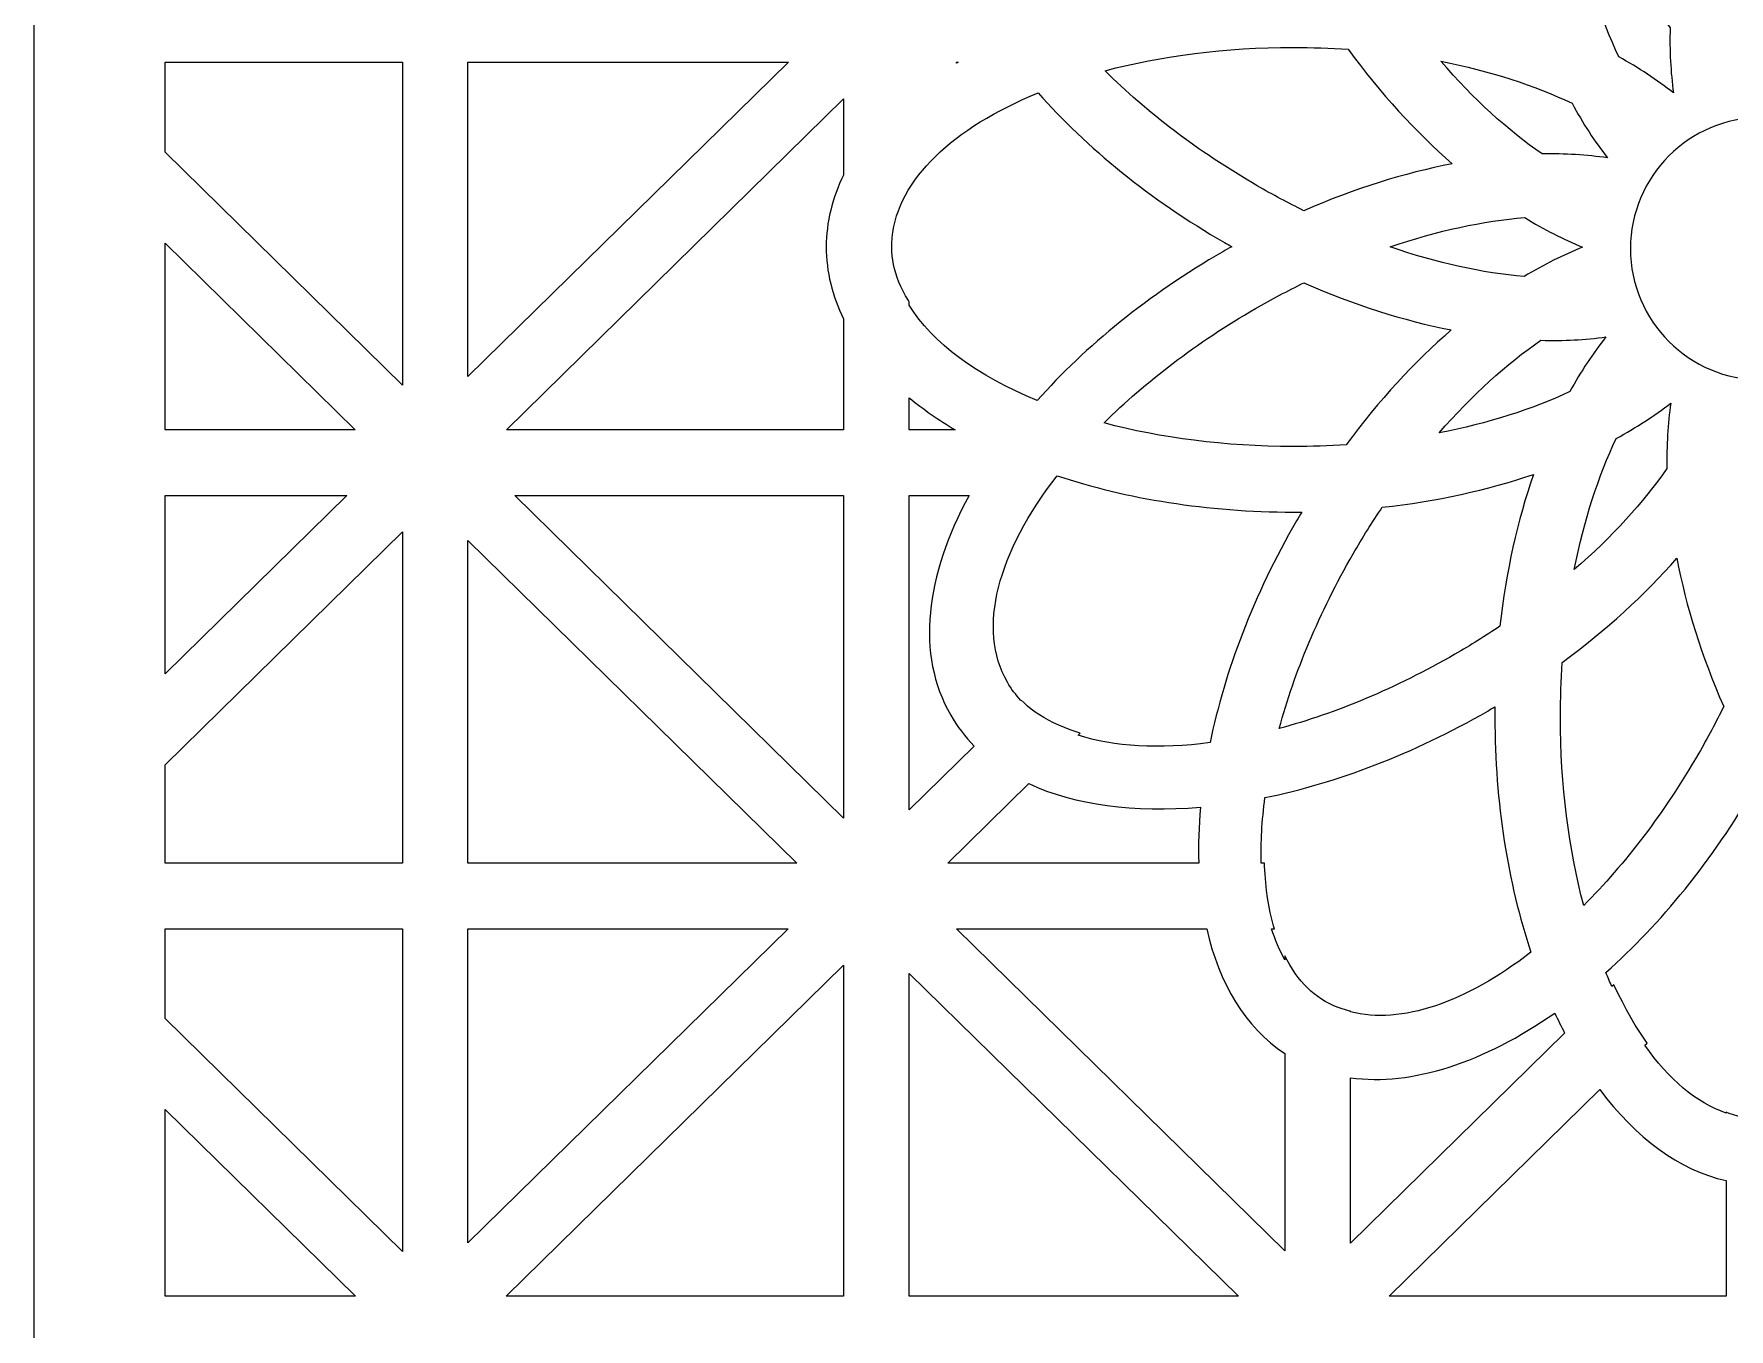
# Model space of a CAD drawing. Header units: centimetres. Extents: x -8.9 to 5.7, y -11.4 to 13.6.
# Drawn here: x -0.801 to 2.401, y -7.062 to -4.616 of the extents above; entities that cross this region are included whole.
import ezdxf

# ---------------------------------------------------------------- set-up
doc = ezdxf.new("R2010")
doc.units = ezdxf.units.CM
doc.header["$MEASUREMENT"] = 0
doc.layers.add('layer 1', color=7, linetype='Continuous')

msp = doc.modelspace()

# ---------------------------------------------------------------- linework, layer by layer
at = {"layer": 'layer 1', "color": 242}
for points, knots in [([(5.67892, 13.6334), (5.67892, 13.6334), (5.67892, 13.37125), (5.67892, 13.37125), (5.67892, 13.37125), (5.67892, 13.37125), (5.67892, 13.19951), (5.67892, 13.19951), (5.67892, 13.19951), (5.67892, 13.19951), (5.67892, 11.94322), (5.67892, 11.94322), (5.67892, 11.94322), (5.67892, 11.94322), (5.67892, 11.77148), (5.67892, 11.77148), (5.67892, 11.77148), (5.67892, 11.77148), (5.67892, 11.73584), (5.67892, 11.73584), (5.67892, 11.73584), (5.67892, 11.73584), (5.67892, 11.5641), (5.67892, 11.5641), (5.67892, 11.5641), (5.67892, 11.5641), (5.67892, 10.30781), (5.67892, 10.30781), (5.67892, 10.30781), (5.67892, 10.30781), (5.67892, 10.13607), (5.67892, 10.13607), (5.67892, 10.13607), (5.67892, 10.13607), (5.67892, 10.10043), (5.67892, 10.10043), (5.67892, 10.10043), (5.67892, 10.10043), (5.67892, 9.92869), (5.67892, 9.92869), (5.67892, 9.92869), (5.67892, 9.92869), (5.67892, 8.6724), (5.67892, 8.6724), (5.67892, 8.6724), (5.67892, 8.6724), (5.67892, 8.50066), (5.67892, 8.50066), (5.67892, 8.50066), (5.67892, 8.50066), (5.67892, 8.46502), (5.67892, 8.46502), (5.67892, 8.46502), (5.67892, 8.46502), (5.67892, 8.29328), (5.67892, 8.29328), (5.67892, 8.29328), (5.67892, 8.29328), (5.67892, 7.03699), (5.67892, 7.03699), (5.67892, 7.03699), (5.67892, 7.03699), (5.67892, 6.86525), (5.67892, 6.86525), (5.67892, 6.86525), (5.67892, 6.86525), (5.67892, 6.82962), (5.67892, 6.82962), (5.67892, 6.82962), (5.67892, 6.82962), (5.67892, 6.65787), (5.67892, 6.65787), (5.67892, 6.65787), (5.67892, 6.65787), (5.67892, 5.40159), (5.67892, 5.40159), (5.67892, 5.40159), (5.67892, 5.40159), (5.67892, 5.22984), (5.67892, 5.22984), (5.67892, 5.22984), (5.67892, 5.22984), (5.67892, 5.19421), (5.67892, 5.19421), (5.67892, 5.19421), (5.67892, 5.19421), (5.67892, 5.02246), (5.67892, 5.02246), (5.67892, 5.02246), (5.67892, 5.02246), (5.67892, 3.76618), (5.67892, 3.76618), (5.67892, 3.76618), (5.67892, 3.76618), (5.67892, 3.59443), (5.67892, 3.59443), (5.67892, 3.59443), (5.67892, 3.59443), (5.67892, 3.5588), (5.67892, 3.5588), (5.67892, 3.5588), (5.67892, 3.5588), (5.67892, 3.38706), (5.67892, 3.38706), (5.67892, 3.38706), (5.67892, 3.38706), (5.67892, 2.13077), (5.67892, 2.13077), (5.67892, 2.13077), (5.67892, 2.13077), (5.67892, 1.95902), (5.67892, 1.95902), (5.67892, 1.95902), (5.67892, 1.95902), (5.67892, 1.92339), (5.67892, 1.92339), (5.67892, 1.92339), (5.67892, 1.92339), (5.67892, 1.75165), (5.67892, 1.75165), (5.67892, 1.75165), (5.67892, 1.75165), (5.67892, 0.49536), (5.67892, 0.49536), (5.67892, 0.49536), (5.67892, 0.49536), (5.67892, 0.32362), (5.67892, 0.32362), (5.67892, 0.32362), (5.67892, 0.32362), (5.67892, 0.28798), (5.67892, 0.28798), (5.67892, 0.28798), (5.67892, 0.28798), (5.67892, 0.11624), (5.67892, 0.11624), (5.67892, 0.11624), (5.67892, 0.11624), (5.67892, -1.14005), (5.67892, -1.14005), (5.67892, -1.14005), (5.67892, -1.14005), (5.67892, -1.31179), (5.67892, -1.31179), (5.67892, -1.31179), (5.67892, -1.31179), (5.67892, -1.34743), (5.67892, -1.34743), (5.67892, -1.34743), (5.67892, -1.34743), (5.67892, -1.51917), (5.67892, -1.51917), (5.67892, -1.51917), (5.67892, -1.51917), (5.67892, -2.77546), (5.67892, -2.77546), (5.67892, -2.77546), (5.67892, -2.77546), (5.67892, -2.9472), (5.67892, -2.9472), (5.67892, -2.9472), (5.67892, -2.9472), (5.67892, -2.98284), (5.67892, -2.98284), (5.67892, -2.98284), (5.67892, -2.98284), (5.67892, -3.15458), (5.67892, -3.15458), (5.67892, -3.15458), (5.67892, -3.15458), (5.67892, -4.41087), (5.67892, -4.41087), (5.67892, -4.41087), (5.67892, -4.41087), (5.67892, -4.58261), (5.67892, -4.58261), (5.67892, -4.58261), (5.67892, -4.58261), (5.67892, -4.61824), (5.67892, -4.61824), (5.67892, -4.61824), (5.67892, -4.61824), (5.67892, -4.78999), (5.67892, -4.78999), (5.67892, -4.78999), (5.67892, -4.78999), (5.67892, -6.04627), (5.67892, -6.04627), (5.67892, -6.04627), (5.67892, -6.04627), (5.67892, -6.21802), (5.67892, -6.21802), (5.67892, -6.21802), (5.67892, -6.21802), (5.67892, -6.25365), (5.67892, -6.25365), (5.67892, -6.25365), (5.67892, -6.25365), (5.67892, -6.4254), (5.67892, -6.4254), (5.67892, -6.4254), (5.67892, -6.4254), (5.67892, -7.68168), (5.67892, -7.68168), (5.67892, -7.68168), (5.67892, -7.68168), (5.67892, -7.85343), (5.67892, -7.85343), (5.67892, -7.85343), (5.67892, -7.85343), (5.67892, -7.88906), (5.67892, -7.88906), (5.67892, -7.88906), (5.67892, -7.88906), (5.67892, -8.06081), (5.67892, -8.06081), (5.67892, -8.06081), (5.67892, -8.06081), (5.67892, -9.31709), (5.67892, -9.31709), (5.67892, -9.31709), (5.67892, -9.31709), (5.67892, -9.48884), (5.67892, -9.48884), (5.67892, -9.48884), (5.67892, -9.48884), (5.67892, -9.52447), (5.67892, -9.52447), (5.67892, -9.52447), (5.67892, -9.52447), (5.67892, -9.69621), (5.67892, -9.69621), (5.67892, -9.69621), (5.67892, -9.69621), (5.67892, -10.9525), (5.67892, -10.9525), (5.67892, -10.9525), (5.67892, -10.9525), (5.67892, -11.12424), (5.67892, -11.12424), (5.67892, -11.12424), (5.67892, -11.12424), (5.67892, -11.37676), (5.67892, -11.37676), (5.67892, -11.37676), (5.67892, -11.37676), (4.44413, -11.37676), (4.44413, -11.37676), (4.44413, -11.37676), (4.44413, -11.37676), (4.26903, -11.37676), (4.26903, -11.37676), (4.26903, -11.37676), (4.26903, -11.37676), (3.96556, -11.37676), (3.96556, -11.37676), (3.96556, -11.37676), (3.96556, -11.37676), (3.79046, -11.37676), (3.79046, -11.37676), (3.79046, -11.37676), (3.79046, -11.37676), (2.77678, -11.37676), (2.77678, -11.37676), (2.77678, -11.37676), (2.77678, -11.37676), (2.60169, -11.37676), (2.60169, -11.37676), (2.60169, -11.37676), (2.60169, -11.37676), (2.29822, -11.37676), (2.29822, -11.37676), (2.29822, -11.37676), (2.29822, -11.37676), (2.12312, -11.37676), (2.12312, -11.37676), (2.12312, -11.37676), (2.12312, -11.37676), (1.10944, -11.37676), (1.10944, -11.37676), (1.10944, -11.37676), (1.10944, -11.37676), (0.93434, -11.37676), (0.93434, -11.37676), (0.93434, -11.37676), (0.93434, -11.37676), (0.63087, -11.37676), (0.63087, -11.37676), (0.63087, -11.37676), (0.63087, -11.37676), (0.45577, -11.37676), (0.45577, -11.37676), (0.45577, -11.37676), (0.45577, -11.37676), (-0.80061, -11.37676), (-0.80061, -11.37676), (-0.80061, -11.37676), (-0.80061, -11.37676), (-0.80061, -11.14541), (-0.80061, -11.14541), (-0.80061, -11.14541), (-0.80061, -11.14541), (-0.80061, -10.97367), (-0.80061, -10.97367), (-0.80061, -10.97367), (-0.80061, -10.97367), (-0.80061, -9.67505), (-0.80061, -9.67505), (-0.80061, -9.67505), (-0.80061, -9.67505), (-0.80061, -9.33826), (-0.80061, -9.33826), (-0.80061, -9.33826), (-0.80061, -9.33826), (-0.80061, -8.03964), (-0.80061, -8.03964), (-0.80061, -8.03964), (-0.80061, -8.03964), (-0.80061, -7.70285), (-0.80061, -7.70285), (-0.80061, -7.70285), (-0.80061, -7.70285), (-0.80061, -6.40423), (-0.80061, -6.40423), (-0.80061, -6.40423), (-0.80061, -6.40423), (-0.80061, -6.06744), (-0.80061, -6.06744), (-0.80061, -6.06744), (-0.80061, -6.06744), (-0.80061, -4.76882), (-0.80061, -4.76882), (-0.80061, -4.76882), (-0.80061, -4.76882), (-0.80061, -4.43203), (-0.80061, -4.43203), (-0.80061, -4.43203), (-0.80061, -4.43203), (-0.80061, -3.13341), (-0.80061, -3.13341), (-0.80061, -3.13341), (-0.80061, -3.13341), (-0.80061, -2.79663), (-0.80061, -2.79663), (-0.80061, -2.79663), (-0.80061, -2.79663), (-0.80061, -1.498), (-0.80061, -1.498), (-0.80061, -1.498), (-0.80061, -1.498), (-0.80061, -1.16122), (-0.80061, -1.16122), (-0.80061, -1.16122), (-0.80061, -1.16122), (-0.80061, 0.13741), (-0.80061, 0.13741), (-0.80061, 0.13741), (-0.80061, 0.13741), (-0.80061, 0.47419), (-0.80061, 0.47419), (-0.80061, 0.47419), (-0.80061, 0.47419), (-0.80061, 1.77282), (-0.80061, 1.77282), (-0.80061, 1.77282), (-0.80061, 1.77282), (-0.80061, 2.1096), (-0.80061, 2.1096), (-0.80061, 2.1096), (-0.80061, 2.1096), (-0.80061, 3.40822), (-0.80061, 3.40822), (-0.80061, 3.40822), (-0.80061, 3.40822), (-0.80061, 3.74501), (-0.80061, 3.74501), (-0.80061, 3.74501), (-0.80061, 3.74501), (-0.80061, 5.04363), (-0.80061, 5.04363), (-0.80061, 5.04363), (-0.80061, 5.04363), (-0.80061, 5.38042), (-0.80061, 5.38042), (-0.80061, 5.38042), (-0.80061, 5.38042), (-0.80061, 6.67904), (-0.80061, 6.67904), (-0.80061, 6.67904), (-0.80061, 6.67904), (-0.80061, 7.01583), (-0.80061, 7.01583), (-0.80061, 7.01583), (-0.80061, 7.01583), (-0.80061, 8.31445), (-0.80061, 8.31445), (-0.80061, 8.31445), (-0.80061, 8.31445), (-0.80061, 8.65124), (-0.80061, 8.65124), (-0.80061, 8.65124), (-0.80061, 8.65124), (-0.80061, 9.94986), (-0.80061, 9.94986), (-0.80061, 9.94986), (-0.80061, 9.94986), (-0.80061, 10.28664), (-0.80061, 10.28664), (-0.80061, 10.28664), (-0.80061, 10.28664), (-0.80061, 11.58527), (-0.80061, 11.58527), (-0.80061, 11.58527), (-0.80061, 11.58527), (-0.80061, 11.92205), (-0.80061, 11.92205), (-0.80061, 11.92205), (-0.80061, 11.92205), (-0.80061, 13.22068), (-0.80061, 13.22068), (-0.80061, 13.22068), (-0.80061, 13.22068), (-0.80061, 13.39242), (-0.80061, 13.39242), (-0.80061, 13.39242), (-0.80061, 13.39242), (-0.80061, 13.6334), (-0.80061, 13.6334), (-0.80061, 13.6334), (-0.80061, 13.6334), (0.44595, 13.6334), (0.44595, 13.6334), (0.44595, 13.6334), (0.44595, 13.6334), (0.62105, 13.6334), (0.62105, 13.6334), (0.62105, 13.6334), (0.62105, 13.6334), (0.94416, 13.6334), (0.94416, 13.6334), (0.94416, 13.6334), (0.94416, 13.6334), (1.11926, 13.6334), (1.11926, 13.6334), (1.11926, 13.6334), (1.11926, 13.6334), (2.1133, 13.6334), (2.1133, 13.6334), (2.1133, 13.6334), (2.1133, 13.6334), (2.2884, 13.6334), (2.2884, 13.6334), (2.2884, 13.6334), (2.2884, 13.6334), (2.6115, 13.6334), (2.6115, 13.6334), (2.6115, 13.6334), (2.6115, 13.6334), (2.7866, 13.6334), (2.7866, 13.6334), (2.7866, 13.6334), (2.7866, 13.6334), (3.78064, 13.6334), (3.78064, 13.6334), (3.78064, 13.6334), (3.78064, 13.6334), (3.95574, 13.6334), (3.95574, 13.6334), (3.95574, 13.6334), (3.95574, 13.6334), (4.27885, 13.6334), (4.27885, 13.6334), (4.27885, 13.6334), (4.27885, 13.6334), (4.45395, 13.6334), (4.45395, 13.6334), (4.45395, 13.6334), (4.45395, 13.6334), (5.67892, 13.6334), (5.67892, 13.6334)], [0, 0, 0, 0, 0.0082645, 0.0082645, 0.0082645, 0.0082645, 0.0165289, 0.0165289, 0.0165289, 0.0165289, 0.0247934, 0.0247934, 0.0247934, 0.0247934, 0.0330579, 0.0330579, 0.0330579, 0.0330579, 0.0413223, 0.0413223, 0.0413223, 0.0413223, 0.0495868, 0.0495868, 0.0495868, 0.0495868, 0.0578512, 0.0578512, 0.0578512, 0.0578512, 0.0661157, 0.0661157, 0.0661157, 0.0661157, 0.0743802, 0.0743802, 0.0743802, 0.0743802, 0.0826446, 0.0826446, 0.0826446, 0.0826446, 0.0909091, 0.0909091, 0.0909091, 0.0909091, 0.0991736, 0.0991736, 0.0991736, 0.0991736, 0.107438, 0.107438, 0.107438, 0.107438, 0.1157025, 0.1157025, 0.1157025, 0.1157025, 0.1239669, 0.1239669, 0.1239669, 0.1239669, 0.1322314, 0.1322314, 0.1322314, 0.1322314, 0.1404959, 0.1404959, 0.1404959, 0.1404959, 0.1487603, 0.1487603, 0.1487603, 0.1487603, 0.1570248, 0.1570248, 0.1570248, 0.1570248, 0.1652893, 0.1652893, 0.1652893, 0.1652893, 0.1735537, 0.1735537, 0.1735537, 0.1735537, 0.1818182, 0.1818182, 0.1818182, 0.1818182, 0.1900826, 0.1900826, 0.1900826, 0.1900826, 0.1983471, 0.1983471, 0.1983471, 0.1983471, 0.2066116, 0.2066116, 0.2066116, 0.2066116, 0.214876, 0.214876, 0.214876, 0.214876, 0.2231405, 0.2231405, 0.2231405, 0.2231405, 0.231405, 0.231405, 0.231405, 0.231405, 0.2396694, 0.2396694, 0.2396694, 0.2396694, 0.2479339, 0.2479339, 0.2479339, 0.2479339, 0.2561983, 0.2561983, 0.2561983, 0.2561983, 0.2644628, 0.2644628, 0.2644628, 0.2644628, 0.2727273, 0.2727273, 0.2727273, 0.2727273, 0.2809917, 0.2809917, 0.2809917, 0.2809917, 0.2892562, 0.2892562, 0.2892562, 0.2892562, 0.2975207, 0.2975207, 0.2975207, 0.2975207, 0.3057851, 0.3057851, 0.3057851, 0.3057851, 0.3140496, 0.3140496, 0.3140496, 0.3140496, 0.322314, 0.322314, 0.322314, 0.322314, 0.3305785, 0.3305785, 0.3305785, 0.3305785, 0.338843, 0.338843, 0.338843, 0.338843, 0.3471074, 0.3471074, 0.3471074, 0.3471074, 0.3553719, 0.3553719, 0.3553719, 0.3553719, 0.3636364, 0.3636364, 0.3636364, 0.3636364, 0.3719008, 0.3719008, 0.3719008, 0.3719008, 0.3801653, 0.3801653, 0.3801653, 0.3801653, 0.3884298, 0.3884298, 0.3884298, 0.3884298, 0.3966942, 0.3966942, 0.3966942, 0.3966942, 0.4049587, 0.4049587, 0.4049587, 0.4049587, 0.4132231, 0.4132231, 0.4132231, 0.4132231, 0.4214876, 0.4214876, 0.4214876, 0.4214876, 0.4297521, 0.4297521, 0.4297521, 0.4297521, 0.4380165, 0.4380165, 0.4380165, 0.4380165, 0.446281, 0.446281, 0.446281, 0.446281, 0.4545455, 0.4545455, 0.4545455, 0.4545455, 0.4628099, 0.4628099, 0.4628099, 0.4628099, 0.4710744, 0.4710744, 0.4710744, 0.4710744, 0.4793388, 0.4793388, 0.4793388, 0.4793388, 0.4876033, 0.4876033, 0.4876033, 0.4876033, 0.4958678, 0.4958678, 0.4958678, 0.4958678, 0.5041322, 0.5041322, 0.5041322, 0.5041322, 0.5123967, 0.5123967, 0.5123967, 0.5123967, 0.5206612, 0.5206612, 0.5206612, 0.5206612, 0.5289256, 0.5289256, 0.5289256, 0.5289256, 0.5371901, 0.5371901, 0.5371901, 0.5371901, 0.5454545, 0.5454545, 0.5454545, 0.5454545, 0.553719, 0.553719, 0.553719, 0.553719, 0.5619835, 0.5619835, 0.5619835, 0.5619835, 0.5702479, 0.5702479, 0.5702479, 0.5702479, 0.5785124, 0.5785124, 0.5785124, 0.5785124, 0.5867769, 0.5867769, 0.5867769, 0.5867769, 0.5950413, 0.5950413, 0.5950413, 0.5950413, 0.6033058, 0.6033058, 0.6033058, 0.6033058, 0.6115702, 0.6115702, 0.6115702, 0.6115702, 0.6198347, 0.6198347, 0.6198347, 0.6198347, 0.6280992, 0.6280992, 0.6280992, 0.6280992, 0.6363636, 0.6363636, 0.6363636, 0.6363636, 0.6446281, 0.6446281, 0.6446281, 0.6446281, 0.6528926, 0.6528926, 0.6528926, 0.6528926, 0.661157, 0.661157, 0.661157, 0.661157, 0.6694215, 0.6694215, 0.6694215, 0.6694215, 0.677686, 0.677686, 0.677686, 0.677686, 0.6859504, 0.6859504, 0.6859504, 0.6859504, 0.6942149, 0.6942149, 0.6942149, 0.6942149, 0.7024793, 0.7024793, 0.7024793, 0.7024793, 0.7107438, 0.7107438, 0.7107438, 0.7107438, 0.7190083, 0.7190083, 0.7190083, 0.7190083, 0.7272727, 0.7272727, 0.7272727, 0.7272727, 0.7355372, 0.7355372, 0.7355372, 0.7355372, 0.7438017, 0.7438017, 0.7438017, 0.7438017, 0.7520661, 0.7520661, 0.7520661, 0.7520661, 0.7603306, 0.7603306, 0.7603306, 0.7603306, 0.768595, 0.768595, 0.768595, 0.768595, 0.7768595, 0.7768595, 0.7768595, 0.7768595, 0.785124, 0.785124, 0.785124, 0.785124, 0.7933884, 0.7933884, 0.7933884, 0.7933884, 0.8016529, 0.8016529, 0.8016529, 0.8016529, 0.8099174, 0.8099174, 0.8099174, 0.8099174, 0.8181818, 0.8181818, 0.8181818, 0.8181818, 0.8264463, 0.8264463, 0.8264463, 0.8264463, 0.8347107, 0.8347107, 0.8347107, 0.8347107, 0.8429752, 0.8429752, 0.8429752, 0.8429752, 0.8512397, 0.8512397, 0.8512397, 0.8512397, 0.8595041, 0.8595041, 0.8595041, 0.8595041, 0.8677686, 0.8677686, 0.8677686, 0.8677686, 0.8760331, 0.8760331, 0.8760331, 0.8760331, 0.8842975, 0.8842975, 0.8842975, 0.8842975, 0.892562, 0.892562, 0.892562, 0.892562, 0.9008264, 0.9008264, 0.9008264, 0.9008264, 0.9090909, 0.9090909, 0.9090909, 0.9090909, 0.9173554, 0.9173554, 0.9173554, 0.9173554, 0.9256198, 0.9256198, 0.9256198, 0.9256198, 0.9338843, 0.9338843, 0.9338843, 0.9338843, 0.9421488, 0.9421488, 0.9421488, 0.9421488, 0.9504132, 0.9504132, 0.9504132, 0.9504132, 0.9586777, 0.9586777, 0.9586777, 0.9586777, 0.9669421, 0.9669421, 0.9669421, 0.9669421, 0.9752066, 0.9752066, 0.9752066, 0.9752066, 0.9834711, 0.9834711, 0.9834711, 0.9834711, 1, 1, 1, 1]), ([(2.19258, -4.65975), (2.23041, -4.68062), (2.26498, -4.70338), (2.29576, -4.72779), (2.29576, -4.72779), (2.29041, -4.68911), (2.2883, -4.64807), (2.2894, -4.6052), (2.2894, -4.6052), (2.24508, -4.54046), (2.18594, -4.47497), (2.11454, -4.41266), (2.11454, -4.41266), (2.13246, -4.50524), (2.15917, -4.58898), (2.19258, -4.65975)], [0, 0, 0, 0, 0.2, 0.2, 0.2, 0.2, 0.4, 0.4, 0.4, 0.4, 0.6, 0.6, 0.6, 0.6, 1, 1, 1, 1]), ([(1.59783, -4.95026), (1.69297, -4.90867), (1.78762, -4.87914), (1.87787, -4.86173), (1.87787, -4.86173), (1.80897, -4.80146), (1.74234, -4.72872), (1.68129, -4.64544), (1.68129, -4.64544), (1.64746, -4.64315), (1.61294, -4.64193), (1.57785, -4.64193), (1.57785, -4.64193), (1.44935, -4.64193), (1.32834, -4.65784), (1.22228, -4.68587), (1.22228, -4.68587), (1.30035, -4.76368), (1.39771, -4.83848), (1.50966, -4.90311), (1.50966, -4.90311), (1.539, -4.92005), (1.56844, -4.93576), (1.59783, -4.95026)], [0, 0, 0, 0, 0.1428571, 0.1428571, 0.1428571, 0.1428571, 0.2857143, 0.2857143, 0.2857143, 0.2857143, 0.4285714, 0.4285714, 0.4285714, 0.4285714, 0.5714286, 0.5714286, 0.5714286, 0.5714286, 0.7142857, 0.7142857, 0.7142857, 0.7142857, 1, 1, 1, 1]), ([(-0.10463, -5.27972), (-0.10463, -5.27972), (-0.10463, -4.66997), (-0.10463, -4.66997), (-0.10463, -4.66997), (-0.10463, -4.66997), (-0.55298, -4.66997), (-0.55298, -4.66997), (-0.55298, -4.66997), (-0.55298, -4.66997), (-0.55298, -4.83996), (-0.55298, -4.83996), (-0.55298, -4.83996), (-0.55298, -4.83996), (-0.10463, -5.27972), (-0.10463, -5.27972)], [0, 0, 0, 0, 0.2, 0.2, 0.2, 0.2, 0.4, 0.4, 0.4, 0.4, 0.6, 0.6, 0.6, 0.6, 1, 1, 1, 1]), ([(0.01918, -4.66997), (0.01918, -4.66997), (0.01918, -5.26336), (0.01918, -5.26336), (0.01918, -5.26336), (0.01918, -5.26336), (0.62415, -4.66997), (0.62415, -4.66997), (0.62415, -4.66997), (0.62415, -4.66997), (0.01918, -4.66997), (0.01918, -4.66997)], [0, 0, 0, 0, 0.25, 0.25, 0.25, 0.25, 0.5, 0.5, 0.5, 0.5, 1, 1, 1, 1]), ([(0.94257, -4.67145), (0.94341, -4.67096), (0.94425, -4.67047), (0.9451, -4.66997), (0.9451, -4.66997), (0.9451, -4.66997), (0.94106, -4.66997), (0.94106, -4.66997), (0.94106, -4.66997), (0.94106, -4.66997), (0.94257, -4.67145), (0.94257, -4.67145)], [0, 0, 0, 0, 0.25, 0.25, 0.25, 0.25, 0.5, 0.5, 0.5, 0.5, 1, 1, 1, 1]), ([(2.04759, -4.84315), (2.09079, -4.84231), (2.1321, -4.84474), (2.17096, -4.85049), (2.17096, -4.85049), (2.147, -4.81966), (2.12464, -4.78518), (2.10416, -4.7475), (2.10416, -4.7475), (2.03341, -4.7136), (1.94945, -4.68645), (1.85647, -4.66819), (1.85647, -4.66819), (1.91827, -4.7394), (1.98326, -4.79857), (2.04759, -4.84315)], [0, 0, 0, 0, 0.2, 0.2, 0.2, 0.2, 0.4, 0.4, 0.4, 0.4, 0.6, 0.6, 0.6, 0.6, 1, 1, 1, 1]), ([(1.09394, -5.30867), (1.18527, -5.20606), (1.30423, -5.10879), (1.4444, -5.02786), (1.4444, -5.02786), (1.45009, -5.02458), (1.45578, -5.02136), (1.46148, -5.01817), (1.46148, -5.01817), (1.4569, -5.01558), (1.45233, -5.01298), (1.44776, -5.01034), (1.44776, -5.01034), (1.30682, -4.92897), (1.18734, -4.83107), (1.09581, -4.72785), (1.09581, -4.72785), (0.93576, -4.7934), (0.83075, -4.89092), (0.82039, -5.00071), (0.82039, -5.00071), (0.82039, -5.00071), (0.82035, -5.00232), (0.82035, -5.00232), (0.82035, -5.00232), (0.82035, -5.00232), (0.82036, -5.00266), (0.82036, -5.00266), (0.82036, -5.00266), (0.82036, -5.00266), (0.81978, -5.0103), (0.81978, -5.0103), (0.81978, -5.0103), (0.81978, -5.0103), (0.81957, -5.01866), (0.81957, -5.01866), (0.81957, -5.01866), (0.81957, -5.01866), (0.81978, -5.02697), (0.81978, -5.02697), (0.81978, -5.02697), (0.81978, -5.02697), (0.8204, -5.03523), (0.8204, -5.03523), (0.8204, -5.03523), (0.8204, -5.03523), (0.82143, -5.04346), (0.82143, -5.04346), (0.82143, -5.04346), (0.82143, -5.04346), (0.82288, -5.05169), (0.82288, -5.05169), (0.82288, -5.05169), (0.82288, -5.05169), (0.82476, -5.05994), (0.82476, -5.05994), (0.82476, -5.05994), (0.82476, -5.05994), (0.82707, -5.06825), (0.82707, -5.06825), (0.82707, -5.06825), (0.82707, -5.06825), (0.82983, -5.07662), (0.82983, -5.07662), (0.82983, -5.07662), (0.82983, -5.07662), (0.83305, -5.08507), (0.83305, -5.08507), (0.83305, -5.08507), (0.83305, -5.08507), (0.83675, -5.0936), (0.83675, -5.0936), (0.83675, -5.0936), (0.83675, -5.0936), (0.84095, -5.10223), (0.84095, -5.10223), (0.84095, -5.10223), (0.84095, -5.10223), (0.84565, -5.11095), (0.84565, -5.11095), (0.84565, -5.11095), (0.84565, -5.11095), (0.85088, -5.11975), (0.85088, -5.11975), (0.85088, -5.11975), (0.85088, -5.11975), (0.85242, -5.12213), (0.85242, -5.12213), (0.85242, -5.12213), (0.85242, -5.12213), (0.85242, -5.12871), (0.85242, -5.12871), (0.85242, -5.12871), (0.89619, -5.19996), (0.98134, -5.26225), (1.09394, -5.30867)], [0, 0, 0, 0, 0.04, 0.04, 0.04, 0.04, 0.08, 0.08, 0.08, 0.08, 0.12, 0.12, 0.12, 0.12, 0.16, 0.16, 0.16, 0.16, 0.2, 0.2, 0.2, 0.2, 0.24, 0.24, 0.24, 0.24, 0.28, 0.28, 0.28, 0.28, 0.32, 0.32, 0.32, 0.32, 0.36, 0.36, 0.36, 0.36, 0.4, 0.4, 0.4, 0.4, 0.44, 0.44, 0.44, 0.44, 0.48, 0.48, 0.48, 0.48, 0.52, 0.52, 0.52, 0.52, 0.56, 0.56, 0.56, 0.56, 0.6, 0.6, 0.6, 0.6, 0.64, 0.64, 0.64, 0.64, 0.68, 0.68, 0.68, 0.68, 0.72, 0.72, 0.72, 0.72, 0.76, 0.76, 0.76, 0.76, 0.8, 0.8, 0.8, 0.8, 0.84, 0.84, 0.84, 0.84, 0.88, 0.88, 0.88, 0.88, 0.92, 0.92, 0.92, 0.92, 1, 1, 1, 1]), ([(0.72861, -5.15446), (0.70719, -5.11127), (0.69571, -5.06572), (0.69571, -5.01865), (0.69571, -5.01865), (0.69571, -4.97158), (0.70719, -4.92603), (0.72861, -4.88284), (0.72861, -4.88284), (0.72861, -4.88284), (0.72861, -4.73926), (0.72861, -4.73926), (0.72861, -4.73926), (0.72861, -4.73926), (0.09162, -5.36405), (0.09162, -5.36405), (0.09162, -5.36405), (0.09162, -5.36405), (0.72861, -5.36405), (0.72861, -5.36405), (0.72861, -5.36405), (0.72861, -5.36405), (0.72861, -5.15446), (0.72861, -5.15446)], [0, 0, 0, 0, 0.1428571, 0.1428571, 0.1428571, 0.1428571, 0.2857143, 0.2857143, 0.2857143, 0.2857143, 0.4285714, 0.4285714, 0.4285714, 0.4285714, 0.5714286, 0.5714286, 0.5714286, 0.5714286, 0.7142857, 0.7142857, 0.7142857, 0.7142857, 1, 1, 1, 1]), ([(2.71009, -5.022), (2.71009, -5.15882), (2.59913, -5.26978), (2.46232, -5.26978), (2.46232, -5.26978), (2.3255, -5.26978), (2.21454, -5.15882), (2.21454, -5.022), (2.21454, -5.022), (2.21454, -4.88519), (2.3255, -4.77423), (2.46232, -4.77423), (2.46232, -4.77423), (2.59913, -4.77423), (2.71009, -4.88519), (2.71009, -5.022)], [0, 0, 0, 0, 0.2, 0.2, 0.2, 0.2, 0.4, 0.4, 0.4, 0.4, 0.6, 0.6, 0.6, 0.6, 1, 1, 1, 1]), ([(2.01373, -5.07447), (2.05072, -5.05215), (2.08771, -5.03359), (2.12424, -5.01914), (2.12424, -5.01914), (2.08807, -5.00443), (2.05147, -4.98574), (2.01489, -4.96335), (2.01489, -4.96335), (1.93667, -4.96937), (1.85038, -4.98784), (1.76073, -5.01851), (1.76073, -5.01851), (1.84986, -5.04928), (1.93573, -5.06802), (2.01373, -5.07447)], [0, 0, 0, 0, 0.2, 0.2, 0.2, 0.2, 0.4, 0.4, 0.4, 0.4, 0.6, 0.6, 0.6, 0.6, 1, 1, 1, 1]), ([(-0.55298, -5.36405), (-0.55298, -5.36405), (-0.19375, -5.36405), (-0.19375, -5.36405), (-0.19375, -5.36405), (-0.19375, -5.36405), (-0.55298, -5.0117), (-0.55298, -5.0117), (-0.55298, -5.0117), (-0.55298, -5.0117), (-0.55298, -5.36405), (-0.55298, -5.36405)], [0, 0, 0, 0, 0.25, 0.25, 0.25, 0.25, 0.5, 0.5, 0.5, 0.5, 1, 1, 1, 1]), ([(1.67778, -5.39211), (1.73938, -5.30853), (1.80658, -5.23562), (1.87603, -5.17542), (1.87603, -5.17542), (1.78623, -5.15767), (1.69216, -5.128), (1.59765, -5.0864), (1.59765, -5.0864), (1.56721, -5.10132), (1.5367, -5.11754), (1.50631, -5.13508), (1.50631, -5.13508), (1.39503, -5.19933), (1.29818, -5.27361), (1.22035, -5.35092), (1.22035, -5.35092), (1.32686, -5.37927), (1.44857, -5.39537), (1.57785, -5.39537), (1.57785, -5.39537), (1.61172, -5.39537), (1.64508, -5.39425), (1.67778, -5.39211)], [0, 0, 0, 0, 0.1428571, 0.1428571, 0.1428571, 0.1428571, 0.2857143, 0.2857143, 0.2857143, 0.2857143, 0.4285714, 0.4285714, 0.4285714, 0.4285714, 0.5714286, 0.5714286, 0.5714286, 0.5714286, 0.7142857, 0.7142857, 0.7142857, 0.7142857, 1, 1, 1, 1]), ([(2.10007, -5.29173), (2.12093, -5.25391), (2.14369, -5.21933), (2.1681, -5.18856), (2.1681, -5.18856), (2.12943, -5.1939), (2.08838, -5.19602), (2.04551, -5.19491), (2.04551, -5.19491), (1.98078, -5.23924), (1.91528, -5.29838), (1.85298, -5.36977), (1.85298, -5.36977), (1.94555, -5.35185), (2.02929, -5.32515), (2.10007, -5.29173)], [0, 0, 0, 0, 0.2, 0.2, 0.2, 0.2, 0.4, 0.4, 0.4, 0.4, 0.6, 0.6, 0.6, 0.6, 1, 1, 1, 1]), ([(0.9395, -5.36405), (0.9078, -5.3452), (0.87867, -5.32493), (0.85242, -5.30345), (0.85242, -5.30345), (0.85242, -5.30345), (0.85242, -5.36405), (0.85242, -5.36405), (0.85242, -5.36405), (0.85242, -5.36405), (0.9395, -5.36405), (0.9395, -5.36405)], [0, 0, 0, 0, 0.25, 0.25, 0.25, 0.25, 0.5, 0.5, 0.5, 0.5, 1, 1, 1, 1]), ([(2.28346, -5.43673), (2.28262, -5.39353), (2.28505, -5.35221), (2.2908, -5.31335), (2.2908, -5.31335), (2.25997, -5.33732), (2.22549, -5.35968), (2.18781, -5.38015), (2.18781, -5.38015), (2.15391, -5.45091), (2.12676, -5.53487), (2.1085, -5.62785), (2.1085, -5.62785), (2.17971, -5.56605), (2.23888, -5.50105), (2.28346, -5.43673)], [0, 0, 0, 0, 0.2, 0.2, 0.2, 0.2, 0.4, 0.4, 0.4, 0.4, 0.6, 0.6, 0.6, 0.6, 1, 1, 1, 1]), ([(1.4206, -5.95445), (1.4484, -5.81993), (1.50278, -5.6762), (1.5837, -5.53603), (1.5837, -5.53603), (1.58699, -5.53035), (1.59031, -5.52471), (1.59365, -5.5191), (1.59365, -5.5191), (1.58839, -5.51915), (1.58312, -5.51918), (1.57785, -5.51918), (1.57785, -5.51918), (1.41511, -5.51918), (1.26269, -5.49413), (1.13181, -5.45051), (1.13181, -5.45051), (1.02025, -5.59471), (0.9794, -5.7391), (1.03794, -5.84049), (1.03794, -5.84049), (1.04509, -5.85287), (1.05355, -5.86429), (1.06319, -5.87475), (1.06319, -5.87475), (1.06319, -5.87475), (1.06372, -5.87423), (1.06372, -5.87423), (1.06372, -5.87423), (1.06372, -5.87423), (1.06927, -5.87968), (1.06927, -5.87968), (1.06927, -5.87968), (1.06927, -5.87968), (1.07585, -5.88555), (1.07585, -5.88555), (1.07585, -5.88555), (1.07585, -5.88555), (1.08286, -5.89125), (1.08286, -5.89125), (1.08286, -5.89125), (1.08286, -5.89125), (1.09033, -5.89679), (1.09033, -5.89679), (1.09033, -5.89679), (1.09033, -5.89679), (1.09828, -5.90217), (1.09828, -5.90217), (1.09828, -5.90217), (1.09828, -5.90217), (1.10672, -5.90737), (1.10672, -5.90737), (1.10672, -5.90737), (1.10672, -5.90737), (1.11564, -5.91237), (1.11564, -5.91237), (1.11564, -5.91237), (1.11564, -5.91237), (1.12507, -5.91718), (1.12507, -5.91718), (1.12507, -5.91718), (1.12507, -5.91718), (1.13501, -5.92177), (1.13501, -5.92177), (1.13501, -5.92177), (1.13501, -5.92177), (1.14545, -5.92614), (1.14545, -5.92614), (1.14545, -5.92614), (1.14545, -5.92614), (1.15638, -5.93025), (1.15638, -5.93025), (1.15638, -5.93025), (1.15638, -5.93025), (1.16782, -5.93411), (1.16782, -5.93411), (1.16782, -5.93411), (1.16782, -5.93411), (1.17544, -5.9364), (1.17544, -5.9364), (1.17544, -5.9364), (1.17544, -5.9364), (1.17125, -5.94051), (1.17125, -5.94051), (1.17125, -5.94051), (1.23929, -5.96272), (1.32497, -5.9672), (1.4206, -5.95445)], [0, 0, 0, 0, 0.0434783, 0.0434783, 0.0434783, 0.0434783, 0.0869565, 0.0869565, 0.0869565, 0.0869565, 0.1304348, 0.1304348, 0.1304348, 0.1304348, 0.173913, 0.173913, 0.173913, 0.173913, 0.2173913, 0.2173913, 0.2173913, 0.2173913, 0.2608696, 0.2608696, 0.2608696, 0.2608696, 0.3043478, 0.3043478, 0.3043478, 0.3043478, 0.3478261, 0.3478261, 0.3478261, 0.3478261, 0.3913043, 0.3913043, 0.3913043, 0.3913043, 0.4347826, 0.4347826, 0.4347826, 0.4347826, 0.4782609, 0.4782609, 0.4782609, 0.4782609, 0.5217391, 0.5217391, 0.5217391, 0.5217391, 0.5652174, 0.5652174, 0.5652174, 0.5652174, 0.6086957, 0.6086957, 0.6086957, 0.6086957, 0.6521739, 0.6521739, 0.6521739, 0.6521739, 0.6956522, 0.6956522, 0.6956522, 0.6956522, 0.7391304, 0.7391304, 0.7391304, 0.7391304, 0.7826087, 0.7826087, 0.7826087, 0.7826087, 0.826087, 0.826087, 0.826087, 0.826087, 0.8695652, 0.8695652, 0.8695652, 0.8695652, 0.9130435, 0.9130435, 0.9130435, 0.9130435, 1, 1, 1, 1]), ([(1.96794, -5.7348), (1.97949, -5.63161), (2.00124, -5.53487), (2.03129, -5.44801), (2.03129, -5.44801), (1.94464, -5.47754), (1.84834, -5.49888), (1.74569, -5.5101), (1.74569, -5.5101), (1.72679, -5.53825), (1.70848, -5.56755), (1.69093, -5.59794), (1.69093, -5.59794), (1.62668, -5.70922), (1.57995, -5.82197), (1.5512, -5.92784), (1.5512, -5.92784), (1.65762, -5.89913), (1.77107, -5.85222), (1.88303, -5.78758), (1.88303, -5.78758), (1.91236, -5.77064), (1.94069, -5.753), (1.96794, -5.7348)], [0, 0, 0, 0, 0.1428571, 0.1428571, 0.1428571, 0.1428571, 0.2857143, 0.2857143, 0.2857143, 0.2857143, 0.4285714, 0.4285714, 0.4285714, 0.4285714, 0.5714286, 0.5714286, 0.5714286, 0.5714286, 0.7142857, 0.7142857, 0.7142857, 0.7142857, 1, 1, 1, 1]), ([(-0.55298, -5.82456), (-0.55298, -5.82456), (-0.20971, -5.48787), (-0.20971, -5.48787), (-0.20971, -5.48787), (-0.20971, -5.48787), (-0.55298, -5.48787), (-0.55298, -5.48787), (-0.55298, -5.48787), (-0.55298, -5.48787), (-0.55298, -5.82456), (-0.55298, -5.82456)], [0, 0, 0, 0, 0.25, 0.25, 0.25, 0.25, 0.5, 0.5, 0.5, 0.5, 1, 1, 1, 1]), ([(0.72861, -6.097), (0.72861, -6.097), (0.72861, -5.48787), (0.72861, -5.48787), (0.72861, -5.48787), (0.72861, -5.48787), (0.10758, -5.48787), (0.10758, -5.48787), (0.10758, -5.48787), (0.10758, -5.48787), (0.72861, -6.097), (0.72861, -6.097)], [0, 0, 0, 0, 0.25, 0.25, 0.25, 0.25, 0.5, 0.5, 0.5, 0.5, 1, 1, 1, 1]), ([(0.97531, -5.96095), (0.95807, -5.94339), (0.94312, -5.92387), (0.93072, -5.9024), (0.93072, -5.9024), (0.8647, -5.78806), (0.88274, -5.63896), (0.96556, -5.48787), (0.96556, -5.48787), (0.96556, -5.48787), (0.85242, -5.48787), (0.85242, -5.48787), (0.85242, -5.48787), (0.85242, -5.48787), (0.85242, -6.08148), (0.85242, -6.08148), (0.85242, -6.08148), (0.85242, -6.08148), (0.97531, -5.96095), (0.97531, -5.96095)], [0, 0, 0, 0, 0.1666667, 0.1666667, 0.1666667, 0.1666667, 0.3333333, 0.3333333, 0.3333333, 0.3333333, 0.5, 0.5, 0.5, 0.5, 0.6666667, 0.6666667, 0.6666667, 0.6666667, 1, 1, 1, 1]), ([(-0.55298, -6.18195), (-0.55298, -6.18195), (-0.10463, -6.18195), (-0.10463, -6.18195), (-0.10463, -6.18195), (-0.10463, -6.18195), (-0.10463, -5.55654), (-0.10463, -5.55654), (-0.10463, -5.55654), (-0.10463, -5.55654), (-0.55298, -5.9963), (-0.55298, -5.9963), (-0.55298, -5.9963), (-0.55298, -5.9963), (-0.55298, -6.18195), (-0.55298, -6.18195)], [0, 0, 0, 0, 0.2, 0.2, 0.2, 0.2, 0.4, 0.4, 0.4, 0.4, 0.6, 0.6, 0.6, 0.6, 1, 1, 1, 1]), ([(0.01918, -5.57291), (0.01918, -5.57291), (0.01918, -6.18195), (0.01918, -6.18195), (0.01918, -6.18195), (0.01918, -6.18195), (0.64011, -6.18195), (0.64011, -6.18195), (0.64011, -6.18195), (0.64011, -6.18195), (0.01918, -5.57291), (0.01918, -5.57291)], [0, 0, 0, 0, 0.25, 0.25, 0.25, 0.25, 0.5, 0.5, 0.5, 0.5, 1, 1, 1, 1]), ([(2.39057, -5.88649), (2.34898, -5.79135), (2.31945, -5.69669), (2.30204, -5.60644), (2.30204, -5.60644), (2.24177, -5.67534), (2.16903, -5.74197), (2.08575, -5.80302), (2.08575, -5.80302), (2.08346, -5.83685), (2.08224, -5.87138), (2.08224, -5.90647), (2.08224, -5.90647), (2.08224, -6.03496), (2.09815, -6.15598), (2.12618, -6.26204), (2.12618, -6.26204), (2.204, -6.18397), (2.27879, -6.08661), (2.34342, -5.97466), (2.34342, -5.97466), (2.36036, -5.94532), (2.37608, -5.91588), (2.39057, -5.88649)], [0, 0, 0, 0, 0.1428571, 0.1428571, 0.1428571, 0.1428571, 0.2857143, 0.2857143, 0.2857143, 0.2857143, 0.4285714, 0.4285714, 0.4285714, 0.4285714, 0.5714286, 0.5714286, 0.5714286, 0.5714286, 0.7142857, 0.7142857, 0.7142857, 0.7142857, 1, 1, 1, 1]), ([(2.02639, -6.35038), (1.9832, -6.21998), (1.95843, -6.06832), (1.95843, -5.90647), (1.95843, -5.90647), (1.95843, -5.89991), (1.95849, -5.89337), (1.95857, -5.88684), (1.95857, -5.88684), (1.95405, -5.88951), (1.9495, -5.89217), (1.94493, -5.89481), (1.94493, -5.89481), (1.804, -5.97617), (1.65948, -6.03069), (1.52432, -6.05835), (1.52432, -6.05835), (1.51842, -6.10183), (1.51608, -6.14327), (1.51734, -6.18195), (1.51734, -6.18195), (1.51734, -6.18195), (1.52318, -6.18195), (1.52318, -6.18195), (1.52318, -6.18195), (1.52318, -6.18195), (1.5234, -6.18796), (1.5234, -6.18796), (1.5234, -6.18796), (1.5234, -6.18796), (1.52434, -6.2035), (1.52434, -6.2035), (1.52434, -6.2035), (1.52434, -6.2035), (1.52564, -6.21865), (1.52564, -6.21865), (1.52564, -6.21865), (1.52564, -6.21865), (1.5273, -6.23339), (1.5273, -6.23339), (1.5273, -6.23339), (1.5273, -6.23339), (1.52931, -6.24771), (1.52931, -6.24771), (1.52931, -6.24771), (1.52931, -6.24771), (1.53166, -6.26159), (1.53166, -6.26159), (1.53166, -6.26159), (1.53166, -6.26159), (1.53433, -6.27501), (1.53433, -6.27501), (1.53433, -6.27501), (1.53433, -6.27501), (1.53732, -6.28797), (1.53732, -6.28797), (1.53732, -6.28797), (1.53732, -6.28797), (1.54061, -6.30046), (1.54061, -6.30046), (1.54061, -6.30046), (1.54061, -6.30046), (1.54219, -6.30576), (1.54219, -6.30576), (1.54219, -6.30576), (1.54219, -6.30576), (1.53674, -6.30576), (1.53674, -6.30576), (1.53674, -6.30576), (1.54341, -6.32705), (1.55177, -6.34667), (1.56185, -6.36438), (1.56185, -6.36438), (1.56185, -6.36438), (1.56185, -6.35689), (1.56185, -6.35689), (1.56185, -6.35689), (1.56185, -6.35689), (1.56594, -6.36495), (1.56594, -6.36495), (1.56594, -6.36495), (1.56594, -6.36495), (1.57096, -6.37392), (1.57096, -6.37392), (1.57096, -6.37392), (1.57096, -6.37392), (1.57616, -6.3824), (1.57616, -6.3824), (1.57616, -6.3824), (1.57616, -6.3824), (1.58155, -6.3904), (1.58155, -6.3904), (1.58155, -6.3904), (1.58155, -6.3904), (1.58711, -6.39791), (1.58711, -6.39791), (1.58711, -6.39791), (1.58711, -6.39791), (1.59283, -6.40496), (1.59283, -6.40496), (1.59283, -6.40496), (1.59283, -6.40496), (1.59871, -6.41156), (1.59871, -6.41156), (1.59871, -6.41156), (1.59871, -6.41156), (1.60477, -6.41774), (1.60477, -6.41774), (1.60477, -6.41774), (1.60477, -6.41774), (1.611, -6.42352), (1.611, -6.42352), (1.611, -6.42352), (1.611, -6.42352), (1.61742, -6.42891), (1.61742, -6.42891), (1.61742, -6.42891), (1.61742, -6.42891), (1.62405, -6.43394), (1.62405, -6.43394), (1.62405, -6.43394), (1.62405, -6.43394), (1.63091, -6.43863), (1.63091, -6.43863), (1.63091, -6.43863), (1.63091, -6.43863), (1.63804, -6.44299), (1.63804, -6.44299), (1.63804, -6.44299), (1.63804, -6.44299), (1.64535, -6.44697), (1.64535, -6.44697), (1.64535, -6.44697), (1.64535, -6.44697), (1.65281, -6.45056), (1.65281, -6.45056), (1.65281, -6.45056), (1.65281, -6.45056), (1.66045, -6.45378), (1.66045, -6.45378), (1.66045, -6.45378), (1.66045, -6.45378), (1.6683, -6.45663), (1.6683, -6.45663), (1.6683, -6.45663), (1.6683, -6.45663), (1.67639, -6.45914), (1.67639, -6.45914), (1.67639, -6.45914), (1.67639, -6.45914), (1.68474, -6.46129), (1.68474, -6.46129), (1.68474, -6.46129), (1.68474, -6.46129), (1.68567, -6.46148), (1.68567, -6.46148), (1.68567, -6.46148), (1.68567, -6.46148), (1.68567, -6.46254), (1.68567, -6.46254), (1.68567, -6.46254), (1.78168, -6.48781), (1.90404, -6.44459), (2.02639, -6.35038)], [0, 0, 0, 0, 0.0238095, 0.0238095, 0.0238095, 0.0238095, 0.047619, 0.047619, 0.047619, 0.047619, 0.0714286, 0.0714286, 0.0714286, 0.0714286, 0.0952381, 0.0952381, 0.0952381, 0.0952381, 0.1190476, 0.1190476, 0.1190476, 0.1190476, 0.1428571, 0.1428571, 0.1428571, 0.1428571, 0.1666667, 0.1666667, 0.1666667, 0.1666667, 0.1904762, 0.1904762, 0.1904762, 0.1904762, 0.2142857, 0.2142857, 0.2142857, 0.2142857, 0.2380952, 0.2380952, 0.2380952, 0.2380952, 0.2619048, 0.2619048, 0.2619048, 0.2619048, 0.2857143, 0.2857143, 0.2857143, 0.2857143, 0.3095238, 0.3095238, 0.3095238, 0.3095238, 0.3333333, 0.3333333, 0.3333333, 0.3333333, 0.3571429, 0.3571429, 0.3571429, 0.3571429, 0.3809524, 0.3809524, 0.3809524, 0.3809524, 0.4047619, 0.4047619, 0.4047619, 0.4047619, 0.4285714, 0.4285714, 0.4285714, 0.4285714, 0.452381, 0.452381, 0.452381, 0.452381, 0.4761905, 0.4761905, 0.4761905, 0.4761905, 0.5, 0.5, 0.5, 0.5, 0.5238095, 0.5238095, 0.5238095, 0.5238095, 0.547619, 0.547619, 0.547619, 0.547619, 0.5714286, 0.5714286, 0.5714286, 0.5714286, 0.5952381, 0.5952381, 0.5952381, 0.5952381, 0.6190476, 0.6190476, 0.6190476, 0.6190476, 0.6428571, 0.6428571, 0.6428571, 0.6428571, 0.6666667, 0.6666667, 0.6666667, 0.6666667, 0.6904762, 0.6904762, 0.6904762, 0.6904762, 0.7142857, 0.7142857, 0.7142857, 0.7142857, 0.7380952, 0.7380952, 0.7380952, 0.7380952, 0.7619048, 0.7619048, 0.7619048, 0.7619048, 0.7857143, 0.7857143, 0.7857143, 0.7857143, 0.8095238, 0.8095238, 0.8095238, 0.8095238, 0.8333333, 0.8333333, 0.8333333, 0.8333333, 0.8571429, 0.8571429, 0.8571429, 0.8571429, 0.8809524, 0.8809524, 0.8809524, 0.8809524, 0.9047619, 0.9047619, 0.9047619, 0.9047619, 0.9285714, 0.9285714, 0.9285714, 0.9285714, 0.952381, 0.952381, 0.952381, 0.952381, 1, 1, 1, 1]), ([(1.39925, -6.18195), (1.39814, -6.148), (1.3992, -6.11268), (1.40243, -6.0763), (1.40243, -6.0763), (1.27761, -6.08709), (1.16548, -6.07232), (1.07805, -6.03192), (1.07805, -6.03192), (1.07805, -6.03192), (0.9251, -6.18195), (0.9251, -6.18195), (0.9251, -6.18195), (0.9251, -6.18195), (1.39925, -6.18195), (1.39925, -6.18195)], [0, 0, 0, 0, 0.2, 0.2, 0.2, 0.2, 0.4, 0.4, 0.4, 0.4, 0.6, 0.6, 0.6, 0.6, 1, 1, 1, 1]), ([(2.74898, -6.39038), (2.64638, -6.29904), (2.5491, -6.18008), (2.46817, -6.03992), (2.46817, -6.03992), (2.46489, -6.03423), (2.46167, -6.02853), (2.45848, -6.02284), (2.45848, -6.02284), (2.45589, -6.02742), (2.45329, -6.03199), (2.45065, -6.03656), (2.45065, -6.03656), (2.36928, -6.17749), (2.27138, -6.29697), (2.16816, -6.38851), (2.16816, -6.38851), (2.17187, -6.39757), (2.17569, -6.40644), (2.1796, -6.41513), (2.1796, -6.41513), (2.1796, -6.41513), (2.18326, -6.41155), (2.18326, -6.41155), (2.18326, -6.41155), (2.18326, -6.41155), (2.19146, -6.42873), (2.19146, -6.42873), (2.19146, -6.42873), (2.19146, -6.42873), (2.19926, -6.44419), (2.19926, -6.44419), (2.19926, -6.44419), (2.19926, -6.44419), (2.20725, -6.45918), (2.20725, -6.45918), (2.20725, -6.45918), (2.20725, -6.45918), (2.2154, -6.47369), (2.2154, -6.47369), (2.2154, -6.47369), (2.2154, -6.47369), (2.22371, -6.4877), (2.22371, -6.4877), (2.22371, -6.4877), (2.22371, -6.4877), (2.23216, -6.50121), (2.23216, -6.50121), (2.23216, -6.50121), (2.23216, -6.50121), (2.24075, -6.5142), (2.24075, -6.5142), (2.24075, -6.5142), (2.24075, -6.5142), (2.24601, -6.52174), (2.24601, -6.52174), (2.24601, -6.52174), (2.24601, -6.52174), (2.24169, -6.52597), (2.24169, -6.52597), (2.24169, -6.52597), (2.28657, -6.58988), (2.3387, -6.63453), (2.3951, -6.65392), (2.3951, -6.65392), (2.3951, -6.65392), (2.3951, -6.65224), (2.3951, -6.65224), (2.3951, -6.65224), (2.3951, -6.65224), (2.40079, -6.65442), (2.40079, -6.65442), (2.40079, -6.65442), (2.40079, -6.65442), (2.40919, -6.65719), (2.40919, -6.65719), (2.40919, -6.65719), (2.40919, -6.65719), (2.41753, -6.65952), (2.41753, -6.65952), (2.41753, -6.65952), (2.41753, -6.65952), (2.42582, -6.66141), (2.42582, -6.66141), (2.42582, -6.66141), (2.42582, -6.66141), (2.43407, -6.66287), (2.43407, -6.66287), (2.43407, -6.66287), (2.43407, -6.66287), (2.44232, -6.66391), (2.44232, -6.66391), (2.44232, -6.66391), (2.44232, -6.66391), (2.45061, -6.66454), (2.45061, -6.66454), (2.45061, -6.66454), (2.45061, -6.66454), (2.45897, -6.66475), (2.45897, -6.66475), (2.45897, -6.66475), (2.45897, -6.66475), (2.46728, -6.66454), (2.46728, -6.66454), (2.46728, -6.66454), (2.46728, -6.66454), (2.47554, -6.66392), (2.47554, -6.66392), (2.47554, -6.66392), (2.47554, -6.66392), (2.48377, -6.66288), (2.48377, -6.66288), (2.48377, -6.66288), (2.48377, -6.66288), (2.492, -6.66143), (2.492, -6.66143), (2.492, -6.66143), (2.492, -6.66143), (2.50025, -6.65956), (2.50025, -6.65956), (2.50025, -6.65956), (2.50025, -6.65956), (2.50856, -6.65725), (2.50856, -6.65725), (2.50856, -6.65725), (2.50856, -6.65725), (2.51693, -6.65449), (2.51693, -6.65449), (2.51693, -6.65449), (2.51693, -6.65449), (2.51891, -6.65374), (2.51891, -6.65374), (2.51891, -6.65374), (2.51891, -6.65374), (2.51891, -6.65522), (2.51891, -6.65522), (2.51891, -6.65522), (2.5737, -6.63757), (2.62455, -6.59613), (2.66876, -6.53633), (2.66876, -6.53633), (2.66876, -6.53633), (2.66447, -6.53212), (2.66447, -6.53212), (2.66447, -6.53212), (2.66447, -6.53212), (2.66775, -6.52768), (2.66775, -6.52768), (2.66775, -6.52768), (2.66775, -6.52768), (2.67644, -6.51531), (2.67644, -6.51531), (2.67644, -6.51531), (2.67644, -6.51531), (2.68501, -6.5024), (2.68501, -6.5024), (2.68501, -6.5024), (2.68501, -6.5024), (2.69345, -6.48898), (2.69345, -6.48898), (2.69345, -6.48898), (2.69345, -6.48898), (2.70175, -6.47507), (2.70175, -6.47507), (2.70175, -6.47507), (2.70175, -6.47507), (2.70988, -6.46066), (2.70988, -6.46066), (2.70988, -6.46066), (2.70988, -6.46066), (2.71786, -6.44577), (2.71786, -6.44577), (2.71786, -6.44577), (2.71786, -6.44577), (2.72565, -6.4304), (2.72565, -6.4304), (2.72565, -6.4304), (2.72565, -6.4304), (2.72893, -6.4236), (2.72893, -6.4236), (2.72893, -6.4236), (2.72893, -6.4236), (2.73272, -6.42732), (2.73272, -6.42732), (2.73272, -6.42732), (2.73833, -6.41536), (2.74376, -6.40305), (2.74898, -6.39038)], [0, 0, 0, 0, 0.0208333, 0.0208333, 0.0208333, 0.0208333, 0.0416667, 0.0416667, 0.0416667, 0.0416667, 0.0625, 0.0625, 0.0625, 0.0625, 0.0833333, 0.0833333, 0.0833333, 0.0833333, 0.1041667, 0.1041667, 0.1041667, 0.1041667, 0.125, 0.125, 0.125, 0.125, 0.1458333, 0.1458333, 0.1458333, 0.1458333, 0.1666667, 0.1666667, 0.1666667, 0.1666667, 0.1875, 0.1875, 0.1875, 0.1875, 0.2083333, 0.2083333, 0.2083333, 0.2083333, 0.2291667, 0.2291667, 0.2291667, 0.2291667, 0.25, 0.25, 0.25, 0.25, 0.2708333, 0.2708333, 0.2708333, 0.2708333, 0.2916667, 0.2916667, 0.2916667, 0.2916667, 0.3125, 0.3125, 0.3125, 0.3125, 0.3333333, 0.3333333, 0.3333333, 0.3333333, 0.3541667, 0.3541667, 0.3541667, 0.3541667, 0.375, 0.375, 0.375, 0.375, 0.3958333, 0.3958333, 0.3958333, 0.3958333, 0.4166667, 0.4166667, 0.4166667, 0.4166667, 0.4375, 0.4375, 0.4375, 0.4375, 0.4583333, 0.4583333, 0.4583333, 0.4583333, 0.4791667, 0.4791667, 0.4791667, 0.4791667, 0.5, 0.5, 0.5, 0.5, 0.5208333, 0.5208333, 0.5208333, 0.5208333, 0.5416667, 0.5416667, 0.5416667, 0.5416667, 0.5625, 0.5625, 0.5625, 0.5625, 0.5833333, 0.5833333, 0.5833333, 0.5833333, 0.6041667, 0.6041667, 0.6041667, 0.6041667, 0.625, 0.625, 0.625, 0.625, 0.6458333, 0.6458333, 0.6458333, 0.6458333, 0.6666667, 0.6666667, 0.6666667, 0.6666667, 0.6875, 0.6875, 0.6875, 0.6875, 0.7083333, 0.7083333, 0.7083333, 0.7083333, 0.7291667, 0.7291667, 0.7291667, 0.7291667, 0.75, 0.75, 0.75, 0.75, 0.7708333, 0.7708333, 0.7708333, 0.7708333, 0.7916667, 0.7916667, 0.7916667, 0.7916667, 0.8125, 0.8125, 0.8125, 0.8125, 0.8333333, 0.8333333, 0.8333333, 0.8333333, 0.8541667, 0.8541667, 0.8541667, 0.8541667, 0.875, 0.875, 0.875, 0.875, 0.8958333, 0.8958333, 0.8958333, 0.8958333, 0.9166667, 0.9166667, 0.9166667, 0.9166667, 0.9375, 0.9375, 0.9375, 0.9375, 0.9583333, 0.9583333, 0.9583333, 0.9583333, 1, 1, 1, 1]), ([(-0.10463, -6.91513), (-0.10463, -6.91513), (-0.10463, -6.30576), (-0.10463, -6.30576), (-0.10463, -6.30576), (-0.10463, -6.30576), (-0.55298, -6.30576), (-0.55298, -6.30576), (-0.55298, -6.30576), (-0.55298, -6.30576), (-0.55298, -6.47537), (-0.55298, -6.47537), (-0.55298, -6.47537), (-0.55298, -6.47537), (-0.10463, -6.91513), (-0.10463, -6.91513)], [0, 0, 0, 0, 0.2, 0.2, 0.2, 0.2, 0.4, 0.4, 0.4, 0.4, 0.6, 0.6, 0.6, 0.6, 1, 1, 1, 1]), ([(0.01918, -6.30576), (0.01918, -6.30576), (0.01918, -6.89877), (0.01918, -6.89877), (0.01918, -6.89877), (0.01918, -6.89877), (0.62377, -6.30576), (0.62377, -6.30576), (0.62377, -6.30576), (0.62377, -6.30576), (0.01918, -6.30576), (0.01918, -6.30576)], [0, 0, 0, 0, 0.25, 0.25, 0.25, 0.25, 0.5, 0.5, 0.5, 0.5, 1, 1, 1, 1]), ([(1.56185, -6.54143), (1.48662, -6.49198), (1.43749, -6.40933), (1.41432, -6.30576), (1.41432, -6.30576), (1.41432, -6.30576), (0.94144, -6.30576), (0.94144, -6.30576), (0.94144, -6.30576), (0.94144, -6.30576), (1.56185, -6.91429), (1.56185, -6.91429), (1.56185, -6.91429), (1.56185, -6.91429), (1.56185, -6.54143), (1.56185, -6.54143)], [0, 0, 0, 0, 0.2, 0.2, 0.2, 0.2, 0.4, 0.4, 0.4, 0.4, 0.6, 0.6, 0.6, 0.6, 1, 1, 1, 1]), ([(0.72861, -6.99984), (0.72861, -6.99984), (0.72861, -6.37467), (0.72861, -6.37467), (0.72861, -6.37467), (0.72861, -6.37467), (0.09123, -6.99984), (0.09123, -6.99984), (0.09123, -6.99984), (0.09123, -6.99984), (0.72861, -6.99984), (0.72861, -6.99984)], [0, 0, 0, 0, 0.25, 0.25, 0.25, 0.25, 0.5, 0.5, 0.5, 0.5, 1, 1, 1, 1]), ([(0.85242, -6.39019), (0.85242, -6.39019), (0.85242, -6.99984), (0.85242, -6.99984), (0.85242, -6.99984), (0.85242, -6.99984), (1.47398, -6.99984), (1.47398, -6.99984), (1.47398, -6.99984), (1.47398, -6.99984), (0.85242, -6.39019), (0.85242, -6.39019)], [0, 0, 0, 0, 0.25, 0.25, 0.25, 0.25, 0.5, 0.5, 0.5, 0.5, 1, 1, 1, 1]), ([(2.0902, -6.50282), (2.08379, -6.49053), (2.07758, -6.47791), (2.07157, -6.46499), (2.07157, -6.46499), (1.93841, -6.55802), (1.80226, -6.60319), (1.68567, -6.58724), (1.68567, -6.58724), (1.68567, -6.58724), (1.68567, -6.89961), (1.68567, -6.89961), (1.68567, -6.89961), (1.68567, -6.89961), (2.0902, -6.50282), (2.0902, -6.50282)], [0, 0, 0, 0, 0.2, 0.2, 0.2, 0.2, 0.4, 0.4, 0.4, 0.4, 0.6, 0.6, 0.6, 0.6, 1, 1, 1, 1]), ([(2.3951, -6.78147), (2.30622, -6.76151), (2.22462, -6.70043), (2.15661, -6.60943), (2.15661, -6.60943), (2.15661, -6.60943), (1.75858, -6.99984), (1.75858, -6.99984), (1.75858, -6.99984), (1.75858, -6.99984), (2.3951, -6.99984), (2.3951, -6.99984), (2.3951, -6.99984), (2.3951, -6.99984), (2.3951, -6.78147), (2.3951, -6.78147)], [0, 0, 0, 0, 0.2, 0.2, 0.2, 0.2, 0.4, 0.4, 0.4, 0.4, 0.6, 0.6, 0.6, 0.6, 1, 1, 1, 1]), ([(-0.55298, -6.99984), (-0.55298, -6.99984), (-0.19336, -6.99984), (-0.19336, -6.99984), (-0.19336, -6.99984), (-0.19336, -6.99984), (-0.55298, -6.64711), (-0.55298, -6.64711), (-0.55298, -6.64711), (-0.55298, -6.64711), (-0.55298, -6.99984), (-0.55298, -6.99984)], [0, 0, 0, 0, 0.25, 0.25, 0.25, 0.25, 0.5, 0.5, 0.5, 0.5, 1, 1, 1, 1])]:
    msp.add_open_spline(points, degree=3, knots=knots, dxfattribs=at)

doc.saveas('drawing.dxf')
